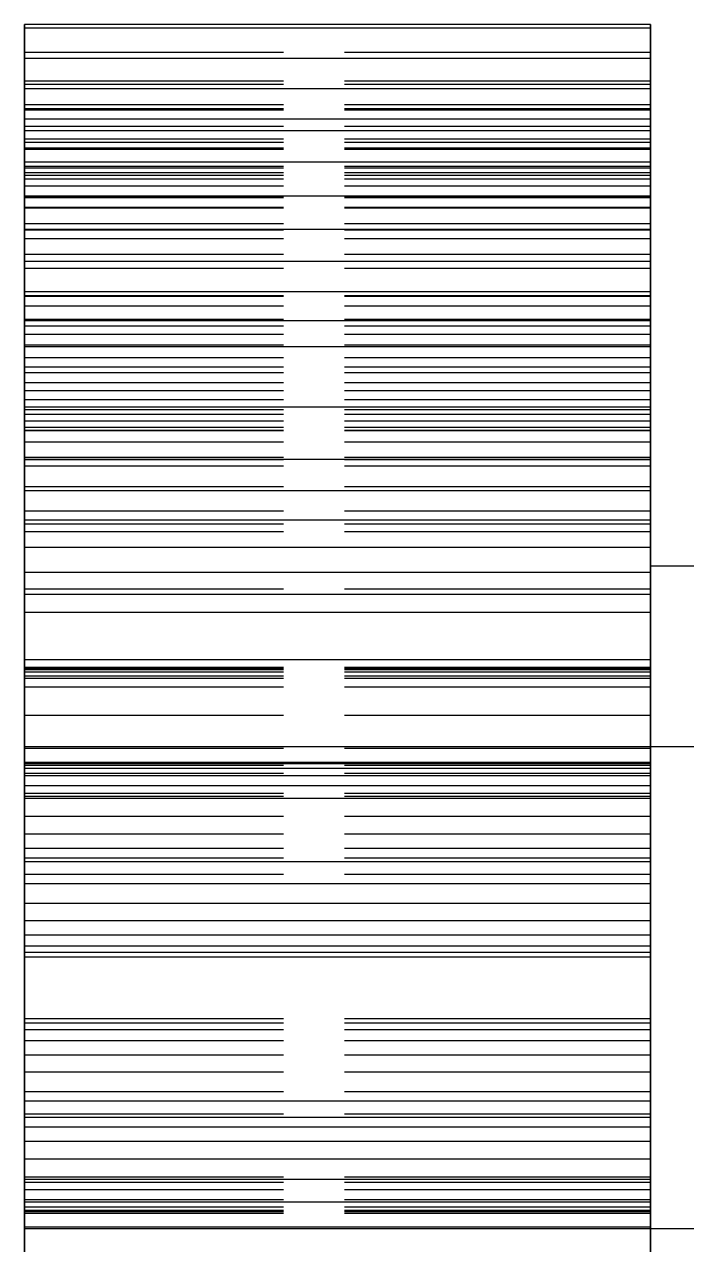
# Model space of a CAD drawing. Header units: millimetres. Extents: x -29 to 156, y -45 to 87.
# Drawn here: x 53 to 55.75, y -1.07 to 4 of the extents above; entities that cross this region are included whole.
import ezdxf

# ---------------------------------------------------------------- set-up
doc = ezdxf.new("R2010")
doc.units = ezdxf.units.MM
doc.linetypes.add('DASHED', pattern=[1.524, 1.27, -0.254])
doc.layers.add('HIDDEN', color=8, linetype='DASHED')
doc.layers.add('VISIBLE', color=7, linetype='CONTINUOUS')

msp = doc.modelspace()

# ---------------------------------------------------------------- linework, layer by layer
at = {"layer": 'HIDDEN'}
for points in [[(52.99933, 3.99858), (52.99933, 3.8814)], [(55.59933, 3.99858), (55.59933, 3.8814)], [(52.99933, 3.8814), (52.99933, 3.76272)], [(55.59933, 3.8814), (52.99933, 3.8814)], [(55.59933, 3.8814), (55.59933, 3.76272)], [(52.99933, 3.76272), (52.99933, 3.64302)], [(55.59933, 3.76272), (52.99933, 3.76272)], [(52.99933, 3.66458), (52.99933, 3.74957)], [(52.99933, 3.74957), (52.99933, 3.64877)], [(55.59933, 3.74957), (52.99933, 3.74957)], [(55.59933, 3.76272), (55.59933, 3.64302)], [(55.59933, 3.66458), (55.59933, 3.74957)], [(55.59933, 3.74957), (55.59933, 3.64877)], [(52.99933, 3.57485), (52.99933, 3.66458)], [(55.59933, 3.66458), (52.99933, 3.66458)], [(52.99933, 3.64877), (52.99933, 3.50842)], [(55.59933, 3.64877), (52.99933, 3.64877)], [(55.59933, 3.57485), (55.59933, 3.66458)], [(55.59933, 3.64877), (55.59933, 3.50842)], [(52.99933, 3.64302), (52.99933, 3.52277)], [(55.59933, 3.64302), (52.99933, 3.64302)], [(55.59933, 3.64302), (55.59933, 3.52277)], [(52.99933, 3.48062), (52.99933, 3.57485)], [(55.59933, 3.57485), (52.99933, 3.57485)], [(52.99933, 3.55642), (52.99933, 3.48562)], [(52.99933, 3.47971), (52.99933, 3.55642)], [(55.59933, 3.48062), (55.59933, 3.57485)], [(55.59933, 3.55642), (55.59933, 3.48562)], [(55.59933, 3.47971), (55.59933, 3.55642)], [(52.99933, 3.52277), (52.99933, 3.40251)], [(55.59933, 3.52277), (52.99933, 3.52277)], [(52.99933, 3.50842), (52.99933, 3.37119)], [(55.59933, 3.50842), (52.99933, 3.50842)], [(55.59933, 3.52277), (55.59933, 3.40251)], [(55.59933, 3.50842), (55.59933, 3.37119)], [(52.99933, 3.48562), (52.99933, 3.409)], [(55.59933, 3.48562), (52.99933, 3.48562)], [(52.99933, 3.38205), (52.99933, 3.48062)], [(55.59933, 3.48062), (52.99933, 3.48062)], [(52.99933, 3.35631), (52.99933, 3.47971)], [(55.59933, 3.47971), (52.99933, 3.47971)], [(55.59933, 3.48562), (55.59933, 3.409)], [(55.59933, 3.38205), (55.59933, 3.48062)], [(55.59933, 3.35631), (55.59933, 3.47971)], [(52.99933, 3.409), (52.99933, 3.32672)], [(55.59933, 3.409), (52.99933, 3.409)], [(52.99933, 3.40251), (52.99933, 3.28298)], [(55.59933, 3.40251), (52.99933, 3.40251)], [(55.59933, 3.409), (55.59933, 3.32672)], [(55.59933, 3.40251), (55.59933, 3.28298)], [(52.99933, 3.27908), (52.99933, 3.38205)], [(55.59933, 3.38205), (52.99933, 3.38205)], [(52.99933, 3.37119), (52.99933, 3.23777)], [(55.59933, 3.37119), (52.99933, 3.37119)], [(52.99933, 3.2359), (52.99933, 3.35631)], [(55.59933, 3.35631), (52.99933, 3.35631)], [(55.59933, 3.27908), (55.59933, 3.38205)], [(55.59933, 3.37119), (55.59933, 3.23777)], [(55.59933, 3.2359), (55.59933, 3.35631)], [(52.99933, 3.32672), (52.99933, 3.23882)], [(55.59933, 3.32672), (52.99933, 3.32672)], [(55.59933, 3.32672), (55.59933, 3.23882)], [(52.99933, 3.28298), (52.99933, 2.86981)], [(55.59933, 3.28298), (52.99933, 3.28298)], [(52.99933, 3.17065), (52.99933, 3.27908)], [(55.59933, 3.27908), (52.99933, 3.27908)], [(55.59933, 3.28298), (55.59933, 2.86981)], [(55.59933, 3.17065), (55.59933, 3.27908)], [(52.99933, 3.23882), (52.99933, 3.14502)], [(55.59933, 3.23882), (52.99933, 3.23882)], [(52.99933, 3.23777), (52.99933, 3.10899)], [(55.59933, 3.23777), (52.99933, 3.23777)], [(52.99933, 2.82865), (52.99933, 3.2359)], [(55.59933, 3.2359), (52.99933, 3.2359)], [(55.59933, 3.23882), (55.59933, 3.14502)], [(55.59933, 3.23777), (55.59933, 3.10899)], [(55.59933, 2.82865), (55.59933, 3.2359)], [(52.99933, 2.77161), (52.99933, 3.17065)], [(55.59933, 3.17065), (52.99933, 3.17065)], [(52.99933, 3.14502), (52.99933, 3.04361)], [(55.59933, 3.14502), (52.99933, 3.14502)], [(55.59933, 2.77161), (55.59933, 3.17065)], [(55.59933, 3.14502), (55.59933, 3.04361)], [(52.99933, 3.10899), (52.99933, 2.98609)], [(55.59933, 3.10899), (52.99933, 3.10899)], [(55.59933, 3.10899), (55.59933, 2.98609)], [(52.99933, 3.04361), (52.99933, 2.66056)], [(55.59933, 3.04361), (52.99933, 3.04361)], [(55.59933, 3.04361), (55.59933, 2.66056)], [(52.99933, 2.98609), (52.99933, 2.87212)], [(55.59933, 2.98609), (52.99933, 2.98609)], [(55.59933, 2.98609), (55.59933, 2.87212)], [(52.99933, 2.87212), (52.99933, 2.51065)], [(55.59933, 2.87212), (52.99933, 2.87212)], [(52.99933, 2.86981), (52.99933, 2.77161)], [(55.59933, 2.86981), (52.99933, 2.86981)], [(55.59933, 2.87212), (55.59933, 2.51065)], [(55.59933, 2.86981), (55.59933, 2.77161)], [(52.99933, 2.66056), (52.99933, 2.82865)], [(55.59933, 2.82865), (52.99933, 2.82865)], [(55.59933, 2.66056), (55.59933, 2.82865)], [(52.99933, 2.74658), (52.99933, 2.77381)], [(52.99933, 2.77381), (52.99933, 2.57628)], [(55.59933, 2.77381), (52.99933, 2.77381)], [(55.59933, 2.77161), (52.99933, 2.77161)], [(52.99933, 2.71105), (52.99933, 2.74658)], [(55.59933, 2.74658), (52.99933, 2.74658)], [(55.59933, 2.74658), (55.59933, 2.77381)], [(55.59933, 2.77381), (55.59933, 2.57628)], [(55.59933, 2.71105), (55.59933, 2.74658)], [(52.99933, 2.66714), (52.99933, 2.71105)], [(55.59933, 2.71105), (52.99933, 2.71105)], [(55.59933, 2.66714), (55.59933, 2.71105)], [(52.99933, 2.61454), (52.99933, 2.66714)], [(55.59933, 2.66714), (52.99933, 2.66714)], [(55.59933, 2.66056), (52.99933, 2.66056)], [(55.59933, 2.61454), (55.59933, 2.66714)], [(52.99933, 2.5524), (52.99933, 2.61454)], [(55.59933, 2.61454), (52.99933, 2.61454)], [(55.59933, 2.5524), (55.59933, 2.61454)], [(52.99933, 2.57628), (52.99933, 2.44055)], [(55.59933, 2.57628), (52.99933, 2.57628)], [(52.99933, 2.4774), (52.99933, 2.5524)], [(55.59933, 2.5524), (52.99933, 2.5524)], [(55.59933, 2.57628), (55.59933, 2.44055)], [(55.59933, 2.4774), (55.59933, 2.5524)], [(52.99933, 2.51065), (52.99933, 2.16561)], [(55.59933, 2.51065), (52.99933, 2.51065)], [(55.59933, 2.51065), (55.59933, 2.16561)], [(52.99933, 2.16561), (52.99933, 2.4774)], [(55.59933, 2.4774), (52.99933, 2.4774)], [(52.99933, 2.44055), (52.99933, 2.31196)], [(55.59933, 2.44055), (52.99933, 2.44055)], [(55.59933, 2.16561), (55.59933, 2.4774)], [(55.59933, 2.44055), (55.59933, 2.31196)], [(52.99933, 2.40987), (52.99933, 2.39947)], [(52.99933, 2.32545), (52.99933, 2.40987)], [(52.99933, 2.39947), (52.99933, 2.38008)], [(55.59933, 2.39947), (52.99933, 2.39947)], [(52.99933, 2.38008), (52.99933, 2.35153)], [(55.59933, 2.38008), (52.99933, 2.38008)], [(55.59933, 2.40987), (55.59933, 2.39947)], [(55.59933, 2.32545), (55.59933, 2.40987)], [(55.59933, 2.39947), (55.59933, 2.38008)], [(55.59933, 2.38008), (55.59933, 2.35153)], [(52.99933, 2.35153), (52.99933, 2.31339)], [(55.59933, 2.35153), (52.99933, 2.35153)], [(55.59933, 2.35153), (55.59933, 2.31339)], [(52.99933, 1.92435), (52.99933, 2.32545)], [(55.59933, 2.32545), (52.99933, 2.32545)], [(52.99933, 2.31339), (52.99933, 2.26462)], [(55.59933, 2.31339), (52.99933, 2.31339)], [(52.99933, 2.31196), (52.99933, 2.19124)], [(55.59933, 2.31196), (52.99933, 2.31196)], [(55.59933, 1.92435), (55.59933, 2.32545)], [(55.59933, 2.31339), (55.59933, 2.26462)], [(55.59933, 2.31196), (55.59933, 2.19124)], [(52.99933, 2.26462), (52.99933, 2.20141)], [(55.59933, 2.26462), (52.99933, 2.26462)], [(55.59933, 2.26462), (55.59933, 2.20141)], [(52.99933, 2.20141), (52.99933, 1.92435)], [(55.59933, 2.20141), (52.99933, 2.20141)], [(52.99933, 2.19124), (52.99933, 2.07944)], [(55.59933, 2.19124), (52.99933, 2.19124)], [(55.59933, 2.20141), (55.59933, 1.92435)], [(55.59933, 2.19124), (55.59933, 2.07944)], [(55.59933, 2.16561), (52.99933, 2.16561)], [(52.99933, 2.07944), (52.99933, 1.97824)], [(55.59933, 2.07944), (52.99933, 2.07944)], [(55.59933, 2.07944), (55.59933, 1.97824)], [(52.99933, 1.97824), (52.99933, 1.8924)], [(55.59933, 1.97824), (52.99933, 1.97824)], [(55.59933, 1.97824), (55.59933, 1.8924)], [(55.59933, 1.92435), (52.99933, 1.92435)], [(52.99933, 1.8924), (52.99933, 1.65424)], [(55.59933, 1.8924), (52.99933, 1.8924)], [(55.59933, 1.8924), (55.59933, 1.65424)], [(55.59933, 0.28668), (55.59933, 0.30991), (55.59933, 0.33314), (55.59933, 0.35636), (55.59933, 0.37959), (55.59933, 0.40282), (55.59933, 0.42605), (55.59933, 0.44927), (55.59933, 0.4725), (55.59933, 0.49573), (55.59933, 0.51895), (55.59933, 0.54218), (55.59933, 0.56541), (55.59933, 0.58864), (55.59933, 0.61186), (55.59933, 0.63509), (55.59933, 0.65832), (55.59933, 0.68155), (55.59933, 0.70477), (55.59933, 0.728), (55.59933, 0.75123), (55.59933, 0.77445), (55.59933, 0.79768), (55.59933, 0.82091), (55.59933, 0.84414), (55.59933, 0.86736), (55.59933, 0.89059), (55.59933, 0.91382), (55.59933, 0.93705), (55.59933, 0.96027), (55.59933, 0.9835), (55.59933, 1.00673), (55.59933, 1.02995), (55.59933, 1.05318), (55.59933, 1.07641), (55.59933, 1.09964), (55.59933, 1.12286), (55.59933, 1.14609), (55.59933, 1.16932), (55.59933, 1.19255), (55.59933, 1.21577), (55.59933, 1.239), (55.59933, 1.26223), (55.59933, 1.28545), (55.59933, 1.30868), (55.59933, 1.33191), (55.59933, 1.35514), (55.59933, 1.37836), (55.59933, 1.40159), (55.59933, 1.42482), (55.59933, 1.44805), (55.59933, 1.47127), (55.59933, 1.4945), (55.59933, 1.51773), (55.59933, 1.54095), (55.59933, 1.56418), (55.59933, 1.58741), (55.59933, 1.61064), (55.59933, 1.63386), (55.59933, 1.65709), (55.59933, 1.68032), (55.59933, 1.70355), (55.59933, 1.72677), (55.59933, 1.75)], [(55.59933, 1.75), (55.59933, 1.69444), (55.59933, 1.63889), (55.59933, 1.58333), (55.59933, 1.52778), (55.59933, 1.47222), (55.59933, 1.41667), (55.59933, 1.36111), (55.59933, 1.30556), (55.59933, 1.25), (55.59933, 1.19444), (55.59933, 1.13889), (55.59933, 1.08333), (55.59933, 1.02778), (55.59933, 0.97222), (55.59933, 0.91667), (55.59933, 0.86111), (55.59933, 0.80556), (55.59933, 0.75), (55.59933, 0.69444), (55.59933, 0.63889), (55.59933, 0.58333), (55.59933, 0.52778), (55.59933, 0.47222), (55.59933, 0.41667), (55.59933, 0.36111), (55.59933, 0.30556), (55.59933, 0.25), (55.59933, 0.19444), (55.59933, 0.13889), (55.59933, 0.08333), (55.59933, 0.02778), (55.59933, -0.02778), (55.59933, -0.08333), (55.59933, -0.13889), (55.59933, -0.19444), (55.59933, -0.25), (55.59933, -0.30556), (55.59933, -0.36111), (55.59933, -0.41667), (55.59933, -0.47222), (55.59933, -0.52778), (55.59933, -0.58333), (55.59933, -0.63889), (55.59933, -0.69444), (55.59933, -0.75), (55.59933, -0.80556), (55.59933, -0.86111), (55.59933, -0.91667), (55.59933, -0.97222), (55.59933, -1.02778), (55.59933, -1.08333)], [(52.99933, 1.65424), (52.99933, 1.13069)], [(55.59933, 1.65424), (52.99933, 1.65424)], [(55.59933, 1.65424), (55.59933, 1.13069)], [(52.99933, 1.32018), (52.99933, 1.32918)], [(52.99933, 1.32918), (52.99933, 1.3254)], [(55.59933, 1.32918), (52.99933, 1.32918)], [(52.99933, 1.3254), (52.99933, 1.31029)], [(55.59933, 1.3254), (52.99933, 1.3254)], [(52.99933, 1.29348), (52.99933, 1.32018)], [(55.59933, 1.32018), (52.99933, 1.32018)], [(55.59933, 1.32018), (55.59933, 1.32918)], [(55.59933, 1.32918), (55.59933, 1.3254)], [(55.59933, 1.3254), (55.59933, 1.31029)], [(55.59933, 1.29348), (55.59933, 1.32018)], [(52.99933, 1.31029), (52.99933, 1.28458)], [(55.59933, 1.31029), (52.99933, 1.31029)], [(52.99933, 1.13069), (52.99933, 1.29348)], [(55.59933, 1.29348), (52.99933, 1.29348)], [(52.99933, 1.28458), (52.99933, 1.24866)], [(55.59933, 1.28458), (52.99933, 1.28458)], [(55.59933, 1.31029), (55.59933, 1.28458)], [(55.59933, 1.13069), (55.59933, 1.29348)], [(55.59933, 1.28458), (55.59933, 1.24866)], [(52.99933, 1.24866), (52.99933, 0.99352)], [(55.59933, 1.24866), (52.99933, 1.24866)], [(55.59933, 1.24866), (55.59933, 0.99352)], [(55.59933, 1.13069), (52.99933, 1.13069)], [(52.99933, 0.16382), (52.99933, 0.17709), (52.99933, 0.19036), (52.99933, 0.20364), (52.99933, 0.21691), (52.99933, 0.23018), (52.99933, 0.24345), (52.99933, 0.25673), (52.99933, 0.27), (52.99933, 0.28327), (52.99933, 0.29655), (52.99933, 0.30982), (52.99933, 0.32309), (52.99933, 0.33636), (52.99933, 0.34964), (52.99933, 0.36291), (52.99933, 0.37618), (52.99933, 0.38945), (52.99933, 0.40273), (52.99933, 0.416), (52.99933, 0.42927), (52.99933, 0.44255), (52.99933, 0.45582), (52.99933, 0.46909), (52.99933, 0.48236), (52.99933, 0.49564), (52.99933, 0.50891), (52.99933, 0.52218), (52.99933, 0.53545), (52.99933, 0.54873), (52.99933, 0.562), (52.99933, 0.57527), (52.99933, 0.58855), (52.99933, 0.60182), (52.99933, 0.61509), (52.99933, 0.62836), (52.99933, 0.64164), (52.99933, 0.65491), (52.99933, 0.66818), (52.99933, 0.68145), (52.99933, 0.69473), (52.99933, 0.708), (52.99933, 0.72127), (52.99933, 0.73455), (52.99933, 0.74782), (52.99933, 0.76109), (52.99933, 0.77436), (52.99933, 0.78764), (52.99933, 0.80091), (52.99933, 0.81418), (52.99933, 0.82745), (52.99933, 0.84073), (52.99933, 0.854), (52.99933, 0.86727), (52.99933, 0.88055), (52.99933, 0.89382), (52.99933, 0.90709), (52.99933, 0.92036), (52.99933, 0.93364), (52.99933, 0.94691), (52.99933, 0.96018), (52.99933, 0.97345), (52.99933, 0.98673), (52.99933, 1)], [(52.99933, 1), (52.99933, 0.96825), (52.99933, 0.93651), (52.99933, 0.90476), (52.99933, 0.87302), (52.99933, 0.84127), (52.99933, 0.80952), (52.99933, 0.77778), (52.99933, 0.74603), (52.99933, 0.71429), (52.99933, 0.68254), (52.99933, 0.65079), (52.99933, 0.61905), (52.99933, 0.5873), (52.99933, 0.55556), (52.99933, 0.52381), (52.99933, 0.49206), (52.99933, 0.46032), (52.99933, 0.42857), (52.99933, 0.39683), (52.99933, 0.36508), (52.99933, 0.33333), (52.99933, 0.30159), (52.99933, 0.26984), (52.99933, 0.2381), (52.99933, 0.20635), (52.99933, 0.1746), (52.99933, 0.14286), (52.99933, 0.11111), (52.99933, 0.07937), (52.99933, 0.04762), (52.99933, 0.01587), (52.99933, -0.01587), (52.99933, -0.04762), (52.99933, -0.07937), (52.99933, -0.11111), (52.99933, -0.14286), (52.99933, -0.1746), (52.99933, -0.20635), (52.99933, -0.2381), (52.99933, -0.26984), (52.99933, -0.30159), (52.99933, -0.33333), (52.99933, -0.36508), (52.99933, -0.39683), (52.99933, -0.42857), (52.99933, -0.46032), (52.99933, -0.49206), (52.99933, -0.52381), (52.99933, -0.55556), (52.99933, -0.5873), (52.99933, -0.61905), (52.99933, -0.65079), (52.99933, -0.68254), (52.99933, -0.71429), (52.99933, -0.74603), (52.99933, -0.77778), (52.99933, -0.80952), (52.99933, -0.84127), (52.99933, -0.87302), (52.99933, -0.90476), (52.99933, -0.93651), (52.99933, -0.96825), (52.99933, -1)], [(52.99933, 0), (52.99933, 0.01587), (52.99933, 0.03175), (52.99933, 0.04762), (52.99933, 0.06349), (52.99933, 0.07937), (52.99933, 0.09524), (52.99933, 0.11111), (52.99933, 0.12698), (52.99933, 0.14286), (52.99933, 0.15873), (52.99933, 0.1746), (52.99933, 0.19048), (52.99933, 0.20635), (52.99933, 0.22222), (52.99933, 0.2381), (52.99933, 0.25397), (52.99933, 0.26984), (52.99933, 0.28571), (52.99933, 0.30159), (52.99933, 0.31746), (52.99933, 0.33333), (52.99933, 0.34921), (52.99933, 0.36508), (52.99933, 0.38095), (52.99933, 0.39683), (52.99933, 0.4127), (52.99933, 0.42857), (52.99933, 0.44444), (52.99933, 0.46032), (52.99933, 0.47619), (52.99933, 0.49206), (52.99933, 0.50794), (52.99933, 0.52381), (52.99933, 0.53968), (52.99933, 0.55556), (52.99933, 0.57143), (52.99933, 0.5873), (52.99933, 0.60317), (52.99933, 0.61905), (52.99933, 0.63492), (52.99933, 0.65079), (52.99933, 0.66667), (52.99933, 0.68254), (52.99933, 0.69841), (52.99933, 0.71429), (52.99933, 0.73016), (52.99933, 0.74603), (52.99933, 0.7619), (52.99933, 0.77778), (52.99933, 0.79365), (52.99933, 0.80952), (52.99933, 0.8254), (52.99933, 0.84127), (52.99933, 0.85714), (52.99933, 0.87302), (52.99933, 0.88889), (52.99933, 0.90476), (52.99933, 0.92063), (52.99933, 0.93651), (52.99933, 0.95238), (52.99933, 0.96825), (52.99933, 0.98413), (52.99933, 1)], [(52.99933, 1), (52.99933, 0.96825), (52.99933, 0.93651), (52.99933, 0.90476), (52.99933, 0.87302), (52.99933, 0.84127), (52.99933, 0.80952), (52.99933, 0.77778), (52.99933, 0.74603), (52.99933, 0.71429), (52.99933, 0.68254), (52.99933, 0.65079), (52.99933, 0.61905), (52.99933, 0.5873), (52.99933, 0.55556), (52.99933, 0.52381), (52.99933, 0.49206), (52.99933, 0.46032), (52.99933, 0.42857), (52.99933, 0.39683), (52.99933, 0.36508), (52.99933, 0.33333), (52.99933, 0.30159), (52.99933, 0.26984), (52.99933, 0.2381), (52.99933, 0.20635), (52.99933, 0.1746), (52.99933, 0.14286), (52.99933, 0.11111), (52.99933, 0.07937), (52.99933, 0.04762), (52.99933, 0.01587), (52.99933, -0.01587), (52.99933, -0.04762), (52.99933, -0.07937), (52.99933, -0.11111), (52.99933, -0.14286), (52.99933, -0.1746), (52.99933, -0.20635), (52.99933, -0.2381), (52.99933, -0.26984), (52.99933, -0.30159), (52.99933, -0.33333), (52.99933, -0.36508), (52.99933, -0.39683), (52.99933, -0.42857), (52.99933, -0.46032), (52.99933, -0.49206), (52.99933, -0.52381), (52.99933, -0.55556), (52.99933, -0.5873), (52.99933, -0.61905), (52.99933, -0.65079), (52.99933, -0.68254), (52.99933, -0.71429), (52.99933, -0.74603), (52.99933, -0.77778), (52.99933, -0.80952), (52.99933, -0.84127), (52.99933, -0.87302), (52.99933, -0.90476), (52.99933, -0.93651), (52.99933, -0.96825), (52.99933, -1)], [(56.19933, 1), (52.99933, 1)], [(58.49933, 1), (52.99933, 1)], [(52.99933, 0.99352), (52.99933, 0.8893)], [(55.59933, 0.99352), (52.99933, 0.99352)], [(55.59933, 0.99352), (55.59933, 0.8893)], [(52.99933, 0.93568), (52.99933, 0.92319)], [(52.99933, 0.80701), (52.99933, 0.93568)], [(52.99933, 0.92319), (52.99933, 0.80701)], [(55.59933, 0.92319), (52.99933, 0.92319)], [(55.59933, 0.93568), (55.59933, 0.92319)], [(55.59933, 0.80701), (55.59933, 0.93568)], [(55.59933, 0.92319), (55.59933, 0.80701)], [(52.99933, 0.8893), (52.99933, 0.79481)], [(55.59933, 0.8893), (52.99933, 0.8893)], [(55.59933, 0.8893), (55.59933, 0.79481)], [(55.59933, 0.80701), (52.99933, 0.80701)], [(52.99933, 0.79481), (52.99933, 0.71071)], [(55.59933, 0.79481), (52.99933, 0.79481)], [(55.59933, 0.79481), (55.59933, 0.71071)], [(52.99933, 0.71071), (52.99933, 0.63803)], [(55.59933, 0.71071), (52.99933, 0.71071)], [(55.59933, 0.71071), (55.59933, 0.63803)], [(52.99933, 0.63803), (52.99933, 0.57858)], [(55.59933, 0.63803), (52.99933, 0.63803)], [(55.59933, 0.63803), (55.59933, 0.57858)], [(52.99933, 0.57858), (52.99933, 0.53787)], [(55.59933, 0.57858), (52.99933, 0.57858)], [(55.59933, 0.57858), (55.59933, 0.53787)], [(52.99933, 0.53787), (52.99933, 0.47018)], [(55.59933, 0.53787), (52.99933, 0.53787)], [(55.59933, 0.53787), (55.59933, 0.47018)], [(52.99933, 0.47018), (52.99933, -0.12818)], [(55.59933, 0.47018), (52.99933, 0.47018)], [(55.59933, 0.47018), (55.59933, -0.12818)], [(55.59933, -1.07111), (55.59933, -1.03878), (55.59933, -1.00645), (55.59933, -0.97412), (55.59933, -0.94179), (55.59933, -0.90946), (55.59933, -0.87714), (55.59933, -0.84481), (55.59933, -0.81248), (55.59933, -0.78015), (55.59933, -0.74782), (55.59933, -0.7155), (55.59933, -0.68317), (55.59933, -0.65084), (55.59933, -0.61851), (55.59933, -0.58618), (55.59933, -0.55385), (55.59933, -0.52153), (55.59933, -0.4892), (55.59933, -0.45687), (55.59933, -0.42454), (55.59933, -0.39221), (55.59933, -0.35988), (55.59933, -0.32756), (55.59933, -0.29523), (55.59933, -0.2629), (55.59933, -0.23057), (55.59933, -0.19824), (55.59933, -0.16591), (55.59933, -0.13359), (55.59933, -0.10126), (55.59933, -0.06893), (55.59933, -0.0366), (55.59933, -0.00427), (55.59933, 0.02806), (55.59933, 0.06038), (55.59933, 0.09271), (55.59933, 0.12504), (55.59933, 0.15737), (55.59933, 0.1897), (55.59933, 0.22202), (55.59933, 0.25435), (55.59933, 0.28668)], [(52.99933, -1), (52.99933, -0.98153), (52.99933, -0.96305), (52.99933, -0.94458), (52.99933, -0.92611), (52.99933, -0.90763), (52.99933, -0.88916), (52.99933, -0.87069), (52.99933, -0.85221), (52.99933, -0.83374), (52.99933, -0.81527), (52.99933, -0.79679), (52.99933, -0.77832), (52.99933, -0.75985), (52.99933, -0.74137), (52.99933, -0.7229), (52.99933, -0.70443), (52.99933, -0.68595), (52.99933, -0.66748), (52.99933, -0.64901), (52.99933, -0.63053), (52.99933, -0.61206), (52.99933, -0.59359), (52.99933, -0.57511), (52.99933, -0.55664), (52.99933, -0.53817), (52.99933, -0.51969), (52.99933, -0.50122), (52.99933, -0.48275), (52.99933, -0.46427), (52.99933, -0.4458), (52.99933, -0.42733), (52.99933, -0.40885), (52.99933, -0.39038), (52.99933, -0.37191), (52.99933, -0.35343), (52.99933, -0.33496), (52.99933, -0.31649), (52.99933, -0.29801), (52.99933, -0.27954), (52.99933, -0.26107), (52.99933, -0.24259), (52.99933, -0.22412), (52.99933, -0.20565), (52.99933, -0.18717), (52.99933, -0.1687), (52.99933, -0.15023), (52.99933, -0.13175), (52.99933, -0.11328), (52.99933, -0.09481), (52.99933, -0.07633), (52.99933, -0.05786), (52.99933, -0.03939), (52.99933, -0.02092), (52.99933, -0.00244), (52.99933, 0.01603), (52.99933, 0.0345), (52.99933, 0.05298), (52.99933, 0.07145), (52.99933, 0.08992), (52.99933, 0.1084), (52.99933, 0.12687), (52.99933, 0.14534), (52.99933, 0.16382)], [(52.99933, -1), (52.99933, -0.98413), (52.99933, -0.96825), (52.99933, -0.95238), (52.99933, -0.93651), (52.99933, -0.92063), (52.99933, -0.90476), (52.99933, -0.88889), (52.99933, -0.87302), (52.99933, -0.85714), (52.99933, -0.84127), (52.99933, -0.8254), (52.99933, -0.80952), (52.99933, -0.79365), (52.99933, -0.77778), (52.99933, -0.7619), (52.99933, -0.74603), (52.99933, -0.73016), (52.99933, -0.71429), (52.99933, -0.69841), (52.99933, -0.68254), (52.99933, -0.66667), (52.99933, -0.65079), (52.99933, -0.63492), (52.99933, -0.61905), (52.99933, -0.60317), (52.99933, -0.5873), (52.99933, -0.57143), (52.99933, -0.55556), (52.99933, -0.53968), (52.99933, -0.52381), (52.99933, -0.50794), (52.99933, -0.49206), (52.99933, -0.47619), (52.99933, -0.46032), (52.99933, -0.44444), (52.99933, -0.42857), (52.99933, -0.4127), (52.99933, -0.39683), (52.99933, -0.38095), (52.99933, -0.36508), (52.99933, -0.34921), (52.99933, -0.33333), (52.99933, -0.31746), (52.99933, -0.30159), (52.99933, -0.28571), (52.99933, -0.26984), (52.99933, -0.25397), (52.99933, -0.2381), (52.99933, -0.22222), (52.99933, -0.20635), (52.99933, -0.19048), (52.99933, -0.1746), (52.99933, -0.15873), (52.99933, -0.14286), (52.99933, -0.12698), (52.99933, -0.11111), (52.99933, -0.09524), (52.99933, -0.07937), (52.99933, -0.06349), (52.99933, -0.04762), (52.99933, -0.03175), (52.99933, -0.01587), (52.99933, 0)], [(52.99933, -0.12818), (52.99933, -0.14663)], [(55.59933, -0.12818), (52.99933, -0.12818)], [(52.99933, -0.14663), (52.99933, -0.17352)], [(55.59933, -0.14663), (52.99933, -0.14663)], [(55.59933, -0.12818), (55.59933, -0.14663)], [(55.59933, -0.14663), (55.59933, -0.17352)], [(52.99933, -0.17352), (52.99933, -0.21944)], [(55.59933, -0.17352), (52.99933, -0.17352)], [(55.59933, -0.17352), (55.59933, -0.21944)], [(52.99933, -0.21944), (52.99933, -0.27885)], [(55.59933, -0.21944), (52.99933, -0.21944)], [(55.59933, -0.21944), (55.59933, -0.27885)], [(52.99933, -0.27885), (52.99933, -0.34998)], [(55.59933, -0.27885), (52.99933, -0.27885)], [(55.59933, -0.27885), (55.59933, -0.34998)], [(52.99933, -0.34998), (52.99933, -0.43184)], [(55.59933, -0.34998), (52.99933, -0.34998)], [(55.59933, -0.34998), (55.59933, -0.43184)], [(52.99933, -0.43184), (52.99933, -0.52381)], [(55.59933, -0.43184), (52.99933, -0.43184)], [(55.59933, -0.43184), (55.59933, -0.52381)], [(52.99933, -0.52381), (52.99933, -0.78601)], [(55.59933, -0.52381), (52.99933, -0.52381)], [(55.59933, -0.52381), (55.59933, -0.78601)], [(52.99933, -0.78601), (52.99933, -0.83808)], [(55.59933, -0.78601), (52.99933, -0.78601)], [(52.99933, -0.80701), (52.99933, -1.36166)], [(52.99933, -0.92319), (52.99933, -0.80701)], [(55.59933, -0.80701), (52.99933, -0.80701)], [(55.59933, -0.78601), (55.59933, -0.83808)], [(55.59933, -0.80701), (55.59933, -1.36166)], [(55.59933, -0.92319), (55.59933, -0.80701)], [(52.99933, -0.83808), (52.99933, -0.87976)], [(55.59933, -0.83808), (52.99933, -0.83808)], [(55.59933, -0.83808), (55.59933, -0.87976)], [(52.99933, -0.87976), (52.99933, -0.91058)], [(55.59933, -0.87976), (52.99933, -0.87976)], [(52.99933, -0.91058), (52.99933, -0.92975)], [(55.59933, -0.91058), (52.99933, -0.91058)], [(55.59933, -0.87976), (55.59933, -0.91058)], [(55.59933, -0.91058), (55.59933, -0.92975)], [(52.99933, -0.93568), (52.99933, -0.92319)], [(55.59933, -0.92319), (52.99933, -0.92319)], [(52.99933, -0.92975), (52.99933, -0.93568)], [(55.59933, -0.92975), (52.99933, -0.92975)], [(55.59933, -0.93568), (52.99933, -0.93568)], [(55.59933, -0.93568), (55.59933, -0.92319)], [(55.59933, -0.92975), (55.59933, -0.93568)], [(56.19933, -1), (52.99933, -1)], [(58.49933, -1), (52.99933, -1)]]:
    msp.add_lwpolyline(points, dxfattribs=at)
at = {"layer": 'VISIBLE'}
for points in [[(52.99933, 3.98269), (52.99933, 3.99858)], [(55.59933, 3.99858), (52.99933, 3.99858)], [(52.99933, 3.85677), (52.99933, 3.98269)], [(55.59933, 3.98269), (52.99933, 3.98269)], [(55.59933, 3.98269), (55.59933, 3.99858)], [(55.59933, 3.85677), (55.59933, 3.98269)], [(52.99933, 3.73061), (52.99933, 3.85677)], [(55.59933, 3.85677), (52.99933, 3.85677)], [(55.59933, 3.73061), (55.59933, 3.85677)], [(52.99933, 3.60472), (52.99933, 3.73061)], [(55.59933, 3.73061), (52.99933, 3.73061)], [(55.59933, 3.60472), (55.59933, 3.73061)], [(52.99933, 3.55642), (52.99933, 3.60472)], [(55.59933, 3.60472), (52.99933, 3.60472)], [(55.59933, 3.55642), (55.59933, 3.60472)], [(52.99933, 3.42698), (52.99933, 3.55642)], [(55.59933, 3.55642), (52.99933, 3.55642)], [(55.59933, 3.42698), (55.59933, 3.55642)], [(52.99933, 3.28508), (52.99933, 3.42698)], [(55.59933, 3.42698), (52.99933, 3.42698)], [(55.59933, 3.28508), (55.59933, 3.42698)], [(52.99933, 3.14747), (52.99933, 3.28508)], [(55.59933, 3.28508), (52.99933, 3.28508)], [(55.59933, 3.14747), (55.59933, 3.28508)], [(52.99933, 3.01487), (52.99933, 3.14747)], [(55.59933, 3.14747), (52.99933, 3.14747)], [(55.59933, 3.01487), (55.59933, 3.14747)], [(52.99933, 2.88817), (52.99933, 3.01487)], [(55.59933, 3.01487), (52.99933, 3.01487)], [(55.59933, 2.88817), (55.59933, 3.01487)], [(52.99933, 2.76877), (52.99933, 2.88817)], [(55.59933, 2.88817), (52.99933, 2.88817)], [(55.59933, 2.76877), (55.59933, 2.88817)], [(52.99933, 2.66025), (52.99933, 2.76877)], [(55.59933, 2.76877), (52.99933, 2.76877)], [(55.59933, 2.66025), (55.59933, 2.76877)], [(52.99933, 2.40987), (52.99933, 2.66025)], [(55.59933, 2.66025), (52.99933, 2.66025)], [(55.59933, 2.40987), (55.59933, 2.66025)], [(52.99933, 2.19252), (52.99933, 2.40987)], [(55.59933, 2.40987), (52.99933, 2.40987)], [(55.59933, 2.19252), (55.59933, 2.40987)], [(52.99933, 2.06274), (52.99933, 2.19252)], [(55.59933, 2.19252), (52.99933, 2.19252)], [(55.59933, 2.06274), (55.59933, 2.19252)], [(52.99933, 1.94094), (52.99933, 2.06274)], [(55.59933, 2.06274), (52.99933, 2.06274)], [(55.59933, 1.94094), (55.59933, 2.06274)], [(52.99933, 1.82788), (52.99933, 1.94094)], [(55.59933, 1.94094), (52.99933, 1.94094)], [(55.59933, 1.82788), (55.59933, 1.94094)], [(52.99933, 1.72459), (52.99933, 1.82788)], [(55.59933, 1.82788), (52.99933, 1.82788)], [(55.59933, 1.72459), (55.59933, 1.82788)], [(52.99933, 1.63285), (52.99933, 1.72459)], [(55.59933, 1.72459), (52.99933, 1.72459)], [(56.19933, 1.75), (55.59933, 1.75)], [(55.59933, 1.63285), (55.59933, 1.72459)], [(52.99933, 1.5577), (52.99933, 1.63285)], [(55.59933, 1.63285), (52.99933, 1.63285)], [(55.59933, 1.5577), (55.59933, 1.63285)], [(52.99933, 1.36166), (52.99933, 1.5577)], [(55.59933, 1.5577), (52.99933, 1.5577)], [(55.59933, 1.36166), (55.59933, 1.5577)], [(52.99933, 0.93568), (52.99933, 1.36166)], [(55.59933, 1.36166), (52.99933, 1.36166)], [(55.59933, 0.93568), (55.59933, 1.36166)], [(52.99933, 0.92975), (52.99933, 0.93568)], [(55.59933, 0.93568), (52.99933, 0.93568)], [(52.99933, 0.91058), (52.99933, 0.92975)], [(55.59933, 0.92975), (52.99933, 0.92975)], [(55.59933, 0.92975), (55.59933, 0.93568)], [(55.59933, 0.91058), (55.59933, 0.92975)], [(52.99933, 0.87976), (52.99933, 0.91058)], [(55.59933, 0.91058), (52.99933, 0.91058)], [(52.99933, 0.83808), (52.99933, 0.87976)], [(55.59933, 0.87976), (52.99933, 0.87976)], [(55.59933, 0.87976), (55.59933, 0.91058)], [(55.59933, 0.83808), (55.59933, 0.87976)], [(52.99933, 0.78601), (52.99933, 0.83808)], [(55.59933, 0.83808), (52.99933, 0.83808)], [(55.59933, 0.78601), (55.59933, 0.83808)], [(52.99933, 0.52381), (52.99933, 0.78601)], [(55.59933, 0.78601), (52.99933, 0.78601)], [(55.59933, 0.52381), (55.59933, 0.78601)], [(52.99933, 0.43184), (52.99933, 0.52381)], [(55.59933, 0.52381), (52.99933, 0.52381)], [(55.59933, 0.43184), (55.59933, 0.52381)], [(52.99933, 0.34998), (52.99933, 0.43184)], [(55.59933, 0.43184), (52.99933, 0.43184)], [(55.59933, 0.34998), (55.59933, 0.43184)], [(52.99933, 0.27885), (52.99933, 0.34998)], [(55.59933, 0.34998), (52.99933, 0.34998)], [(55.59933, 0.27885), (55.59933, 0.34998)], [(52.99933, 0.21944), (52.99933, 0.27885)], [(55.59933, 0.27885), (52.99933, 0.27885)], [(55.59933, 0.21944), (55.59933, 0.27885)], [(52.99933, 0.17352), (52.99933, 0.21944)], [(55.59933, 0.21944), (52.99933, 0.21944)], [(55.59933, 0.17352), (55.59933, 0.21944)], [(55.59933, 0.17352), (52.99933, 0.17352)], [(52.99933, 0.14663), (52.99933, 0.17352)], [(55.59933, 0.14663), (55.59933, 0.17352)], [(55.59933, 0.14663), (52.99933, 0.14663)], [(52.99933, 0.12818), (52.99933, 0.14663)], [(55.59933, 0.12818), (52.99933, 0.12818)], [(52.99933, -0.47018), (52.99933, 0.12818)], [(55.59933, 0.12818), (55.59933, 0.14663)], [(55.59933, -0.47018), (55.59933, 0.12818)], [(55.59933, -0.47018), (52.99933, -0.47018)], [(52.99933, -0.53787), (52.99933, -0.47018)], [(55.59933, -0.53787), (55.59933, -0.47018)], [(52.99933, -0.57858), (52.99933, -0.53787)], [(55.59933, -0.53787), (52.99933, -0.53787)], [(55.59933, -0.57858), (55.59933, -0.53787)], [(52.99933, -0.63803), (52.99933, -0.57858)], [(55.59933, -0.57858), (52.99933, -0.57858)], [(55.59933, -0.63803), (55.59933, -0.57858)], [(52.99933, -0.71071), (52.99933, -0.63803)], [(55.59933, -0.63803), (52.99933, -0.63803)], [(55.59933, -0.71071), (55.59933, -0.63803)], [(52.99933, -0.79481), (52.99933, -0.71071)], [(55.59933, -0.71071), (52.99933, -0.71071)], [(55.59933, -0.79481), (55.59933, -0.71071)], [(52.99933, -0.8893), (52.99933, -0.79481)], [(55.59933, -0.79481), (52.99933, -0.79481)], [(55.59933, -0.8893), (55.59933, -0.79481)], [(52.99933, -0.99352), (52.99933, -0.8893)], [(55.59933, -0.8893), (52.99933, -0.8893)], [(55.59933, -0.99352), (55.59933, -0.8893)], [(52.99933, -1.24866), (52.99933, -0.99352)], [(55.59933, -0.99352), (52.99933, -0.99352)], [(55.59933, -1.24866), (55.59933, -0.99352)]]:
    msp.add_lwpolyline(points, dxfattribs=at)

doc.saveas('drawing.dxf')
